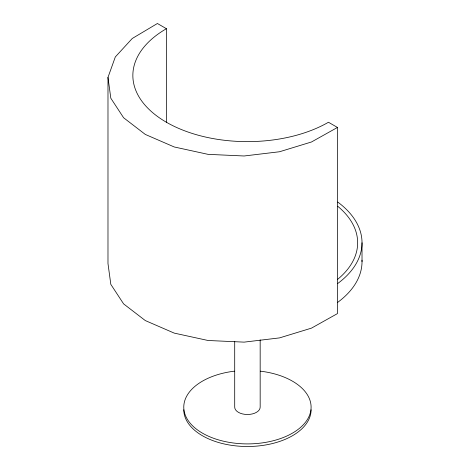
<?xml version="1.0" encoding="UTF-8"?>
<svg xmlns="http://www.w3.org/2000/svg" width="470" height="470" viewBox="0 0 470 470"><rect width="100%" height="100%" fill="white"/><g stroke="black" fill="none" stroke-linecap="round" stroke-linejoin="round"><path stroke-width="0.7" d="M166.415 28.699A114.586 66.153 0 0 0 166.415 122.253A114.586 66.153 0 0 0 328.46 122.253L337.46 127.452L337.46 313.59L311.493 328.125L279.533 337.895L244.118 342.131L208.063 340.491L174.235 333.113L145.312 320.575L123.598 303.879L110.814 284.344L107.983 263.529L107.983 77.391L115.315 56.946L132.24 38.493L157.409 23.5L166.415 28.699L166.415 122.617M337.46 127.452L311.493 141.981L279.533 151.751L244.118 155.987L208.063 154.354L174.235 146.969L145.312 134.438L123.598 117.741L110.814 98.207L107.983 77.391M362.018 242.773L362.018 261.614M260.168 339.869L260.168 407.149A12.731 7.35 0 0 1 247.437 414.499A12.731 7.35 0 0 1 234.706 407.149L234.706 341.332M337.765 202.071A114.586 66.153 0 0 1 337.765 283.475M361.994 260.186A114.586 66.153 0 0 1 337.765 302.316M337.736 206.283A110.221 63.638 0 0 1 337.736 279.262M260.404 371.165A63.656 36.754 0 0 1 300.26 427.659A63.656 36.754 0 0 1 194.609 427.659A63.656 36.754 0 0 1 234.465 371.165M311.093 409.746A63.656 36.754 0 0 1 247.437 446.5A63.656 36.754 0 0 1 183.776 409.746"/></g></svg>
